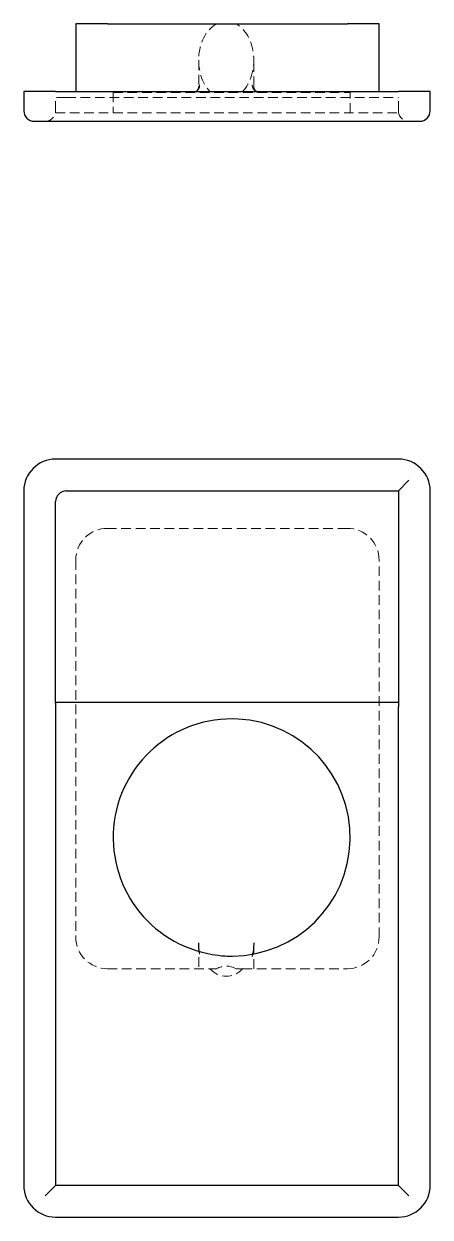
# Model space of a CAD drawing. Header units: millimetres. Extents: x 56 to 229, y 7 to 164.
# Drawn here: x 56.2 to 109.8, y 7 to 164.4 of the extents above.
import ezdxf

# ---------------------------------------------------------------- set-up
doc = ezdxf.new("R2010")
doc.units = ezdxf.units.MM
doc.linetypes.add('HIDDEN', pattern=[1.905, 1.27, -0.635])

msp = doc.modelspace()

# ---------------------------------------------------------------- linework, layer by layer
at = {"color": 7, "linetype": 'Continuous', "lineweight": 25}
for p, q in [((63.03, 164.42), (63.03, 155.49)), ((67.22, 164.42), (63.03, 164.42)), ((67.22, 164.42), (98.89, 164.42)), ((103.08, 164.42), (98.89, 164.42)), ((103.08, 155.49), (103.08, 164.42)), ((56.18, 155.49), (56.18, 152.97)), ((60.37, 155.49), (56.18, 155.49)), ((60.37, 155.49), (105.63, 155.49)), ((109.82, 155.49), (105.63, 155.49)), ((109.82, 152.97), (109.82, 155.49)), ((57.58, 151.58), (60.37, 151.58)), ((60.37, 151.58), (105.63, 151.58)), ((105.63, 151.58), (108.42, 151.58)), ((105.63, 107), (60.37, 107)), ((107.02, 104.21), (105.63, 102.81)), ((56.18, 102.81), (56.18, 11.19)), ((61.77, 102.81), (105.63, 102.81)), ((105.63, 102.81), (105.63, 74.8)), ((109.82, 11.19), (109.82, 102.81)), ((60.37, 74.8), (60.37, 101.41)), ((60.35, 74.32), (60.35, 11.19)), ((105.63, 74.88), (60.37, 74.88)), ((105.65, 11.19), (105.65, 74.32)), ((58.98, 9.82), (60.35, 11.19)), ((105.65, 11.19), (60.35, 11.19)), ((107.02, 9.82), (105.65, 11.19)), ((60.37, 7), (105.63, 7))]:
    msp.add_line(p, q, dxfattribs=at)
at = {"color": 7, "linetype": 'HIDDEN', "lineweight": 18}
for p, q in [((79.27, 159.62), (79.27, 156.21)), ((86.53, 156.21), (86.53, 159.62)), ((60.37, 152.97), (60.37, 154.7)), ((61.77, 154.7), (60.37, 154.7)), ((61.77, 154.7), (105.63, 154.7)), ((67.98, 155.37), (99.26, 155.37)), ((67.98, 155.37), (67.98, 152.69)), ((99.26, 152.69), (99.26, 155.37)), ((105.63, 152.97), (105.63, 154.7)), ((60.35, 152.69), (105.65, 152.69)), ((98.89, 97.87), (67.22, 97.87)), ((63.03, 93.68), (63.03, 43.96)), ((103.08, 43.96), (103.08, 93.68)), ((79.27, 43.18), (79.27, 39.77)), ((86.53, 39.77), (86.53, 43.18)), ((79.37, 41.88), (79.35, 42.05)), ((86.38, 41.7), (86.35, 41.53)), ((67.22, 39.77), (80.74, 39.77)), ((81.62, 39.77), (80.74, 39.77)), ((85.05, 39.77), (84.18, 39.77)), ((85.05, 39.77), (98.89, 39.77))]:
    msp.add_line(p, q, dxfattribs=at)
at = {"color": 7, "linetype": 'Continuous', "lineweight": 25}
for centre, radius, start, end in [((57.58, 152.97), 1.4, 180, 270), ((108.42, 152.97), 1.4, 270, 0), ((60.37, 102.81), 4.19, 90, 180), ((105.63, 102.81), 4.19, 0, 90), ((61.77, 101.41), 1.4, 90, 180), ((83.62, 57.09), 15.64, 270.366, 263.4022), ((60.37, 11.19), 4.19, 180, 270), ((105.63, 11.19), 4.19, 270, 0)]:
    msp.add_arc(centre, radius, start, end, dxfattribs=at)
at = {"color": 7, "linetype": 'HIDDEN', "lineweight": 18}
for centre, radius, start, end in [((58.98, 152.97), 1.4, 270, 0), ((107.02, 152.97), 1.4, 180, 270), ((67.22, 93.68), 4.19, 90, 180), ((98.89, 93.68), 4.19, 0, 90), ((67.22, 43.96), 4.19, 180, 270), ((98.89, 43.96), 4.19, 270, 0)]:
    msp.add_arc(centre, radius, start, end, dxfattribs=at)
for centre, start_param, end_param in [((82.9, 159.62), 3.501054, 5.647195), ((82.9, 159.62), 0.63599, 2.782131), ((82.9, 43.91), 5.647195, 6.919175), ((82.9, 34.97), 2.782131, 3.501054)]:
    msp.add_ellipse(centre, major_axis=(0, -5.14), ratio=0.707107, start_param=start_param, end_param=end_param, dxfattribs=at)
for points, knots in [([(79.27, 156.21), (79.26, 156.15), (79.26, 156.04), (79.21, 155.89), (79.16, 155.79), (79.09, 155.69), (78.95, 155.53), (78.82, 155.45), (78.76, 155.43), (78.74, 155.43)], [0, 0, 0, 0, 0.115336, 0.223466, 0.277466, 0.335959, 0.48111, 0.898346, 1, 1, 1, 1]), ([(79.39, 156.36), (79.39, 156.33), (79.39, 156.27), (79.38, 156.18), (79.36, 156.1), (79.34, 156), (79.29, 155.9), (79.23, 155.79), (79.18, 155.72), (79.15, 155.69)], [0, 0, 0, 0, 0.144452, 0.2760133, 0.3949157, 0.5013467, 0.6811969, 0.8470698, 1, 1, 1, 1]), ([(86.34, 156.4), (86.34, 156.37), (86.34, 156.32), (86.34, 156.24), (86.35, 156.17), (86.37, 156.1), (86.39, 156.02), (86.44, 155.91), (86.5, 155.79), (86.56, 155.72), (86.58, 155.69)], [0, 0, 0, 0, 0.1224779, 0.2337112, 0.3339056, 0.4232321, 0.5018506, 0.6848762, 0.850223, 1, 1, 1, 1]), ([(87.1, 155.4), (87.1, 155.4), (87.09, 155.41), (86.99, 155.46), (86.89, 155.52), (86.79, 155.6), (86.73, 155.66), (86.67, 155.74), (86.6, 155.86), (86.54, 156.01), (86.53, 156.14), (86.53, 156.21)], [0, 0, 0, 0, 0.272512, 0.488814, 0.634849, 0.683894, 0.723985, 0.761575, 0.801454, 0.893982, 1, 1, 1, 1]), ([(79.15, 155.69), (79.12, 155.65), (79.05, 155.58), (78.93, 155.49), (78.82, 155.44), (78.76, 155.42), (78.75, 155.42)], [0, 0, 0, 0, 0.29744, 0.60417, 0.901372, 1, 1, 1, 1]), ([(86.58, 155.69), (86.62, 155.65), (86.69, 155.58), (86.81, 155.5), (86.94, 155.43), (87.04, 155.4), (87.1, 155.39), (87.1, 155.39)], [0, 0, 0, 0, 0.23867, 0.484759, 0.723262, 0.967714, 1, 1, 1, 1]), ([(79.39, 41.71), (79.39, 41.73), (79.39, 41.78), (79.38, 41.84), (79.36, 41.9), (79.34, 41.96), (79.29, 42.02), (79.23, 42.07), (79.18, 42.09), (79.15, 42.1)], [0, 0, 0, 0, 0.144452, 0.2760133, 0.3949157, 0.5013467, 0.6811969, 0.8470698, 1, 1, 1, 1]), ([(86.34, 41.34), (86.34, 41.37), (86.34, 41.41), (86.34, 41.46), (86.35, 41.51), (86.37, 41.55), (86.39, 41.6), (86.44, 41.66), (86.5, 41.71), (86.56, 41.72), (86.58, 41.73)], [0, 0, 0, 0, 0.1224779, 0.2337112, 0.3339056, 0.4232321, 0.5018506, 0.6848762, 0.850223, 1, 1, 1, 1])]:
    msp.add_open_spline(points, degree=3, knots=knots, dxfattribs=at)
at = {"color": 7, "linetype": 'Continuous', "lineweight": 25}
for points, knots in [([(60.37, 74.8), (60.37, 74.75), (60.37, 74.68), (60.35, 74.51), (60.35, 74.42), (60.35, 74.32)], [0, 0, 0, 0, 0.5, 0.5, 1, 1, 1, 1]), ([(105.63, 74.8), (105.63, 74.75), (105.63, 74.68), (105.65, 74.51), (105.65, 74.42), (105.65, 74.32)], [0, 0, 0, 0, 0.5, 0.5, 1, 1, 1, 1]), ([(79.35, 42.05), (79.33, 42.18), (79.28, 42.54), (79.27, 42.91), (79.27, 43.16)], [0, 0, 0, 0, 0.342466, 1, 1, 1, 1]), ([(86.53, 43.18), (86.52, 42.87), (86.51, 42.37), (86.42, 41.88), (86.38, 41.7)], [0, 0, 0, 0, 0.625314, 1, 1, 1, 1]), ([(81.82, 41.55), (82.14, 41.51), (82.45, 41.47), (83.09, 41.44), (83.4, 41.45), (83.72, 41.45)], [0, 0, 0, 0, 0.5, 0.5, 1, 1, 1, 1])]:
    msp.add_open_spline(points, degree=3, knots=knots, dxfattribs=at)

doc.saveas('drawing.dxf')
